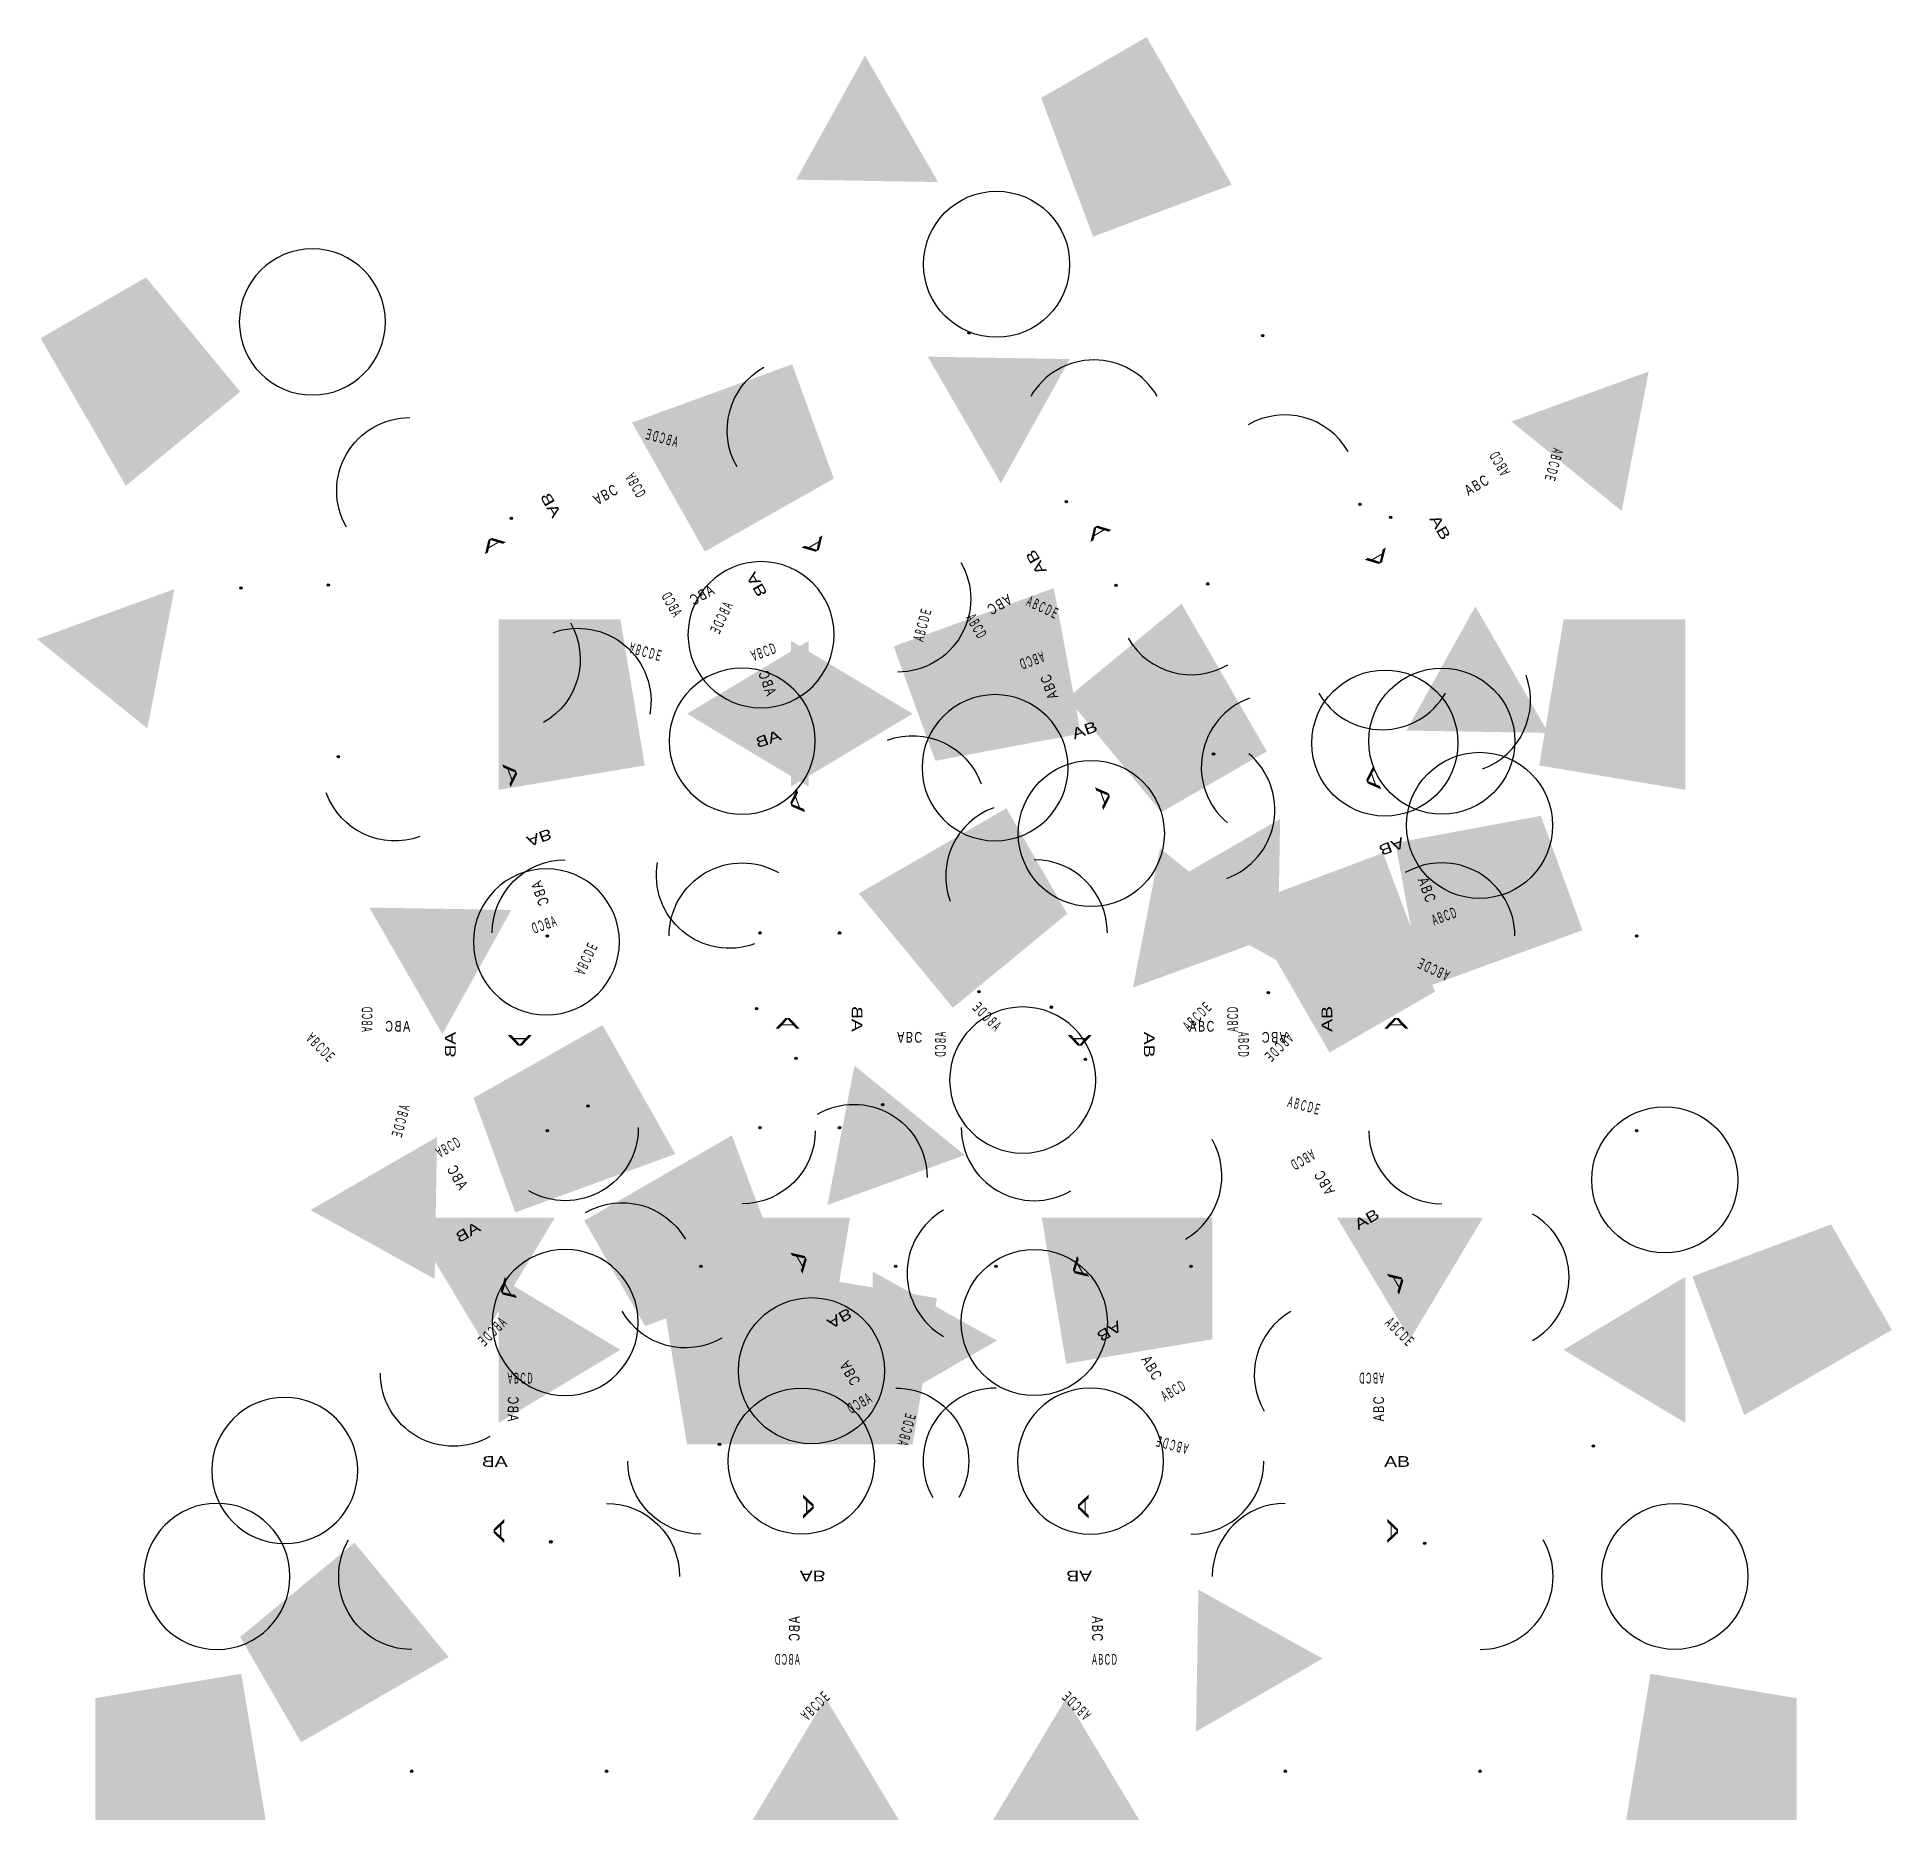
# Model space of a CAD drawing. Units: millimetres at full size, sheet at 1:200. Extents: x -39261 to 36915, y -40000 to 33220.
import ezdxf
from ezdxf.enums import TextEntityAlignment as Align

# ---------------------------------------------------------------- set-up
doc = ezdxf.new("R2010")
doc.units = ezdxf.units.MM
doc.header["$LTSCALE"] = 200
doc.header["$PDMODE"] = 32
doc.header["$PDSIZE"] = 100
doc.layers.add('0-0_\u3000本体', color=7, linetype='Continuous')
doc.layers.add('0-8_門型柱部', color=7, linetype='Continuous')
doc.styles.add('@', font='')
doc.styles.get('@').set_extended_font_data('@')

# ---------------------------------------------------------------- blocks, each defined once
blk = doc.blocks.new('BLK')
at = {"layer": '0-0_\u3000本体', "color": 6}
blk.add_circle((11937.5, -2368.1), 3000, dxfattribs=at)
at = {"layer": '0-0_\u3000本体', "color": 3}
blk.add_arc((-4062.5, -2368.1), 3000, 90, 180, dxfattribs=at)
at = {"layer": '0-0_\u3000本体', "color": 2}
blk.add_arc((3937.5, -2368.1), 3000, 270, 30, dxfattribs=at)
at = {"layer": '0-0_\u3000本体', "color": 3}
blk.add_point((-4062.5, -10368.1), dxfattribs=at)
at = {"layer": '0-0_\u3000本体', "color": 2}
blk.add_point((3937.5, -10368.1), dxfattribs=at)
at = {"layer": '0-0_\u3000本体', "color": 6}
blk.add_solid([(9937.5, -12368.1), (16937.5, -12368.1), (10937.5, -6368.1), (16937.5, -7368.1)], dxfattribs=at)
at = {"layer": '0-0_\u3000本体', "color": 2}
blk.add_solid([(-16062.5, -12368.1), (-10062.5, -12368.1), (-13062.5, -7368.1)], dxfattribs=at)
at = {"layer": '0-0_\u3000本体', "style": '@', "width": 1.35}
blk.add_text('AB', height=439.9, dxfattribs=at).set_placement((0, 2000), align=Align.BOTTOM_LEFT)
at = {"layer": '0-0_\u3000本体', "style": '@', "width": 2.55}
blk.add_text('A', height=439.9, rotation=270, dxfattribs=at).set_placement((0, 0), align=Align.BOTTOM_LEFT)
at = {"layer": '0-0_\u3000本体', "char_height": 439.9, "attachment_point": 7, "style": '@'}
for s, insert, rotation in [('\\T1.39;\\W0.4;ABCDE', (0, 8000), 315), ('\\T1.29;\\W0.5;ABCD', (0, 6000), 180), ('\\T1.2;\\W0.75;ABC', (0, 4000), 90)]:
    blk.add_mtext(s, dxfattribs=dict(at, insert=insert, rotation=rotation))

msp = doc.modelspace()

# ---------------------------------------------------------------- block references
at = {"layer": '0-8_門型柱部', "xscale": -1, "yscale": -1}
for p, rotation in [((4062.5, 12368.1), 300), ((4062.5, 2368.1), 200), ((4062.5, -7631.9), 90), ((4062.5, -17631.9), 30)]:
    msp.add_blockref('BLK', p, dxfattribs=dict(at, rotation=rotation))
at = {"layer": '0-8_門型柱部', "yscale": -1}
for p, rotation in [((-7937.5, 12368.1), 300), ((-7937.5, 2368.1), 200), ((-7937.5, -7631.9), 90), ((-7937.5, -17631.9), 30)]:
    msp.add_blockref('BLK', p, dxfattribs=dict(at, rotation=rotation))
at = {"layer": '0-8_門型柱部', "xscale": -1}
for p, rotation in [((-19937.5, 12368.1), 300), ((-19937.5, 2368.1), 200), ((-19937.5, -7631.9), 90), ((-19937.5, -17631.9), 30)]:
    msp.add_blockref('BLK', p, dxfattribs=dict(at, rotation=rotation))
at = {"layer": '0-8_門型柱部'}
for p, rotation in [((16062.5, 12368.1), 300), ((16062.5, 2368.1), 200), ((16062.5, -7631.9), 90), ((16062.5, -17631.9), 30)]:
    msp.add_blockref('BLK', p, dxfattribs=dict(at, rotation=rotation))
at = {"layer": '0-8_門型柱部', "yscale": -1}
msp.add_blockref('BLK', (-7937.5, -27631.9), dxfattribs=at)
at = {"layer": '0-8_門型柱部', "xscale": -1, "yscale": -1}
msp.add_blockref('BLK', (4062.5, -27631.9), dxfattribs=at)
at = {"layer": '0-8_門型柱部', "xscale": -1}
msp.add_blockref('BLK', (-19937.5, -27631.9), dxfattribs=at)
at = {"layer": '0-8_門型柱部'}
msp.add_blockref('BLK', (16062.5, -27631.9), dxfattribs=at)

doc.saveas('drawing.dxf')
